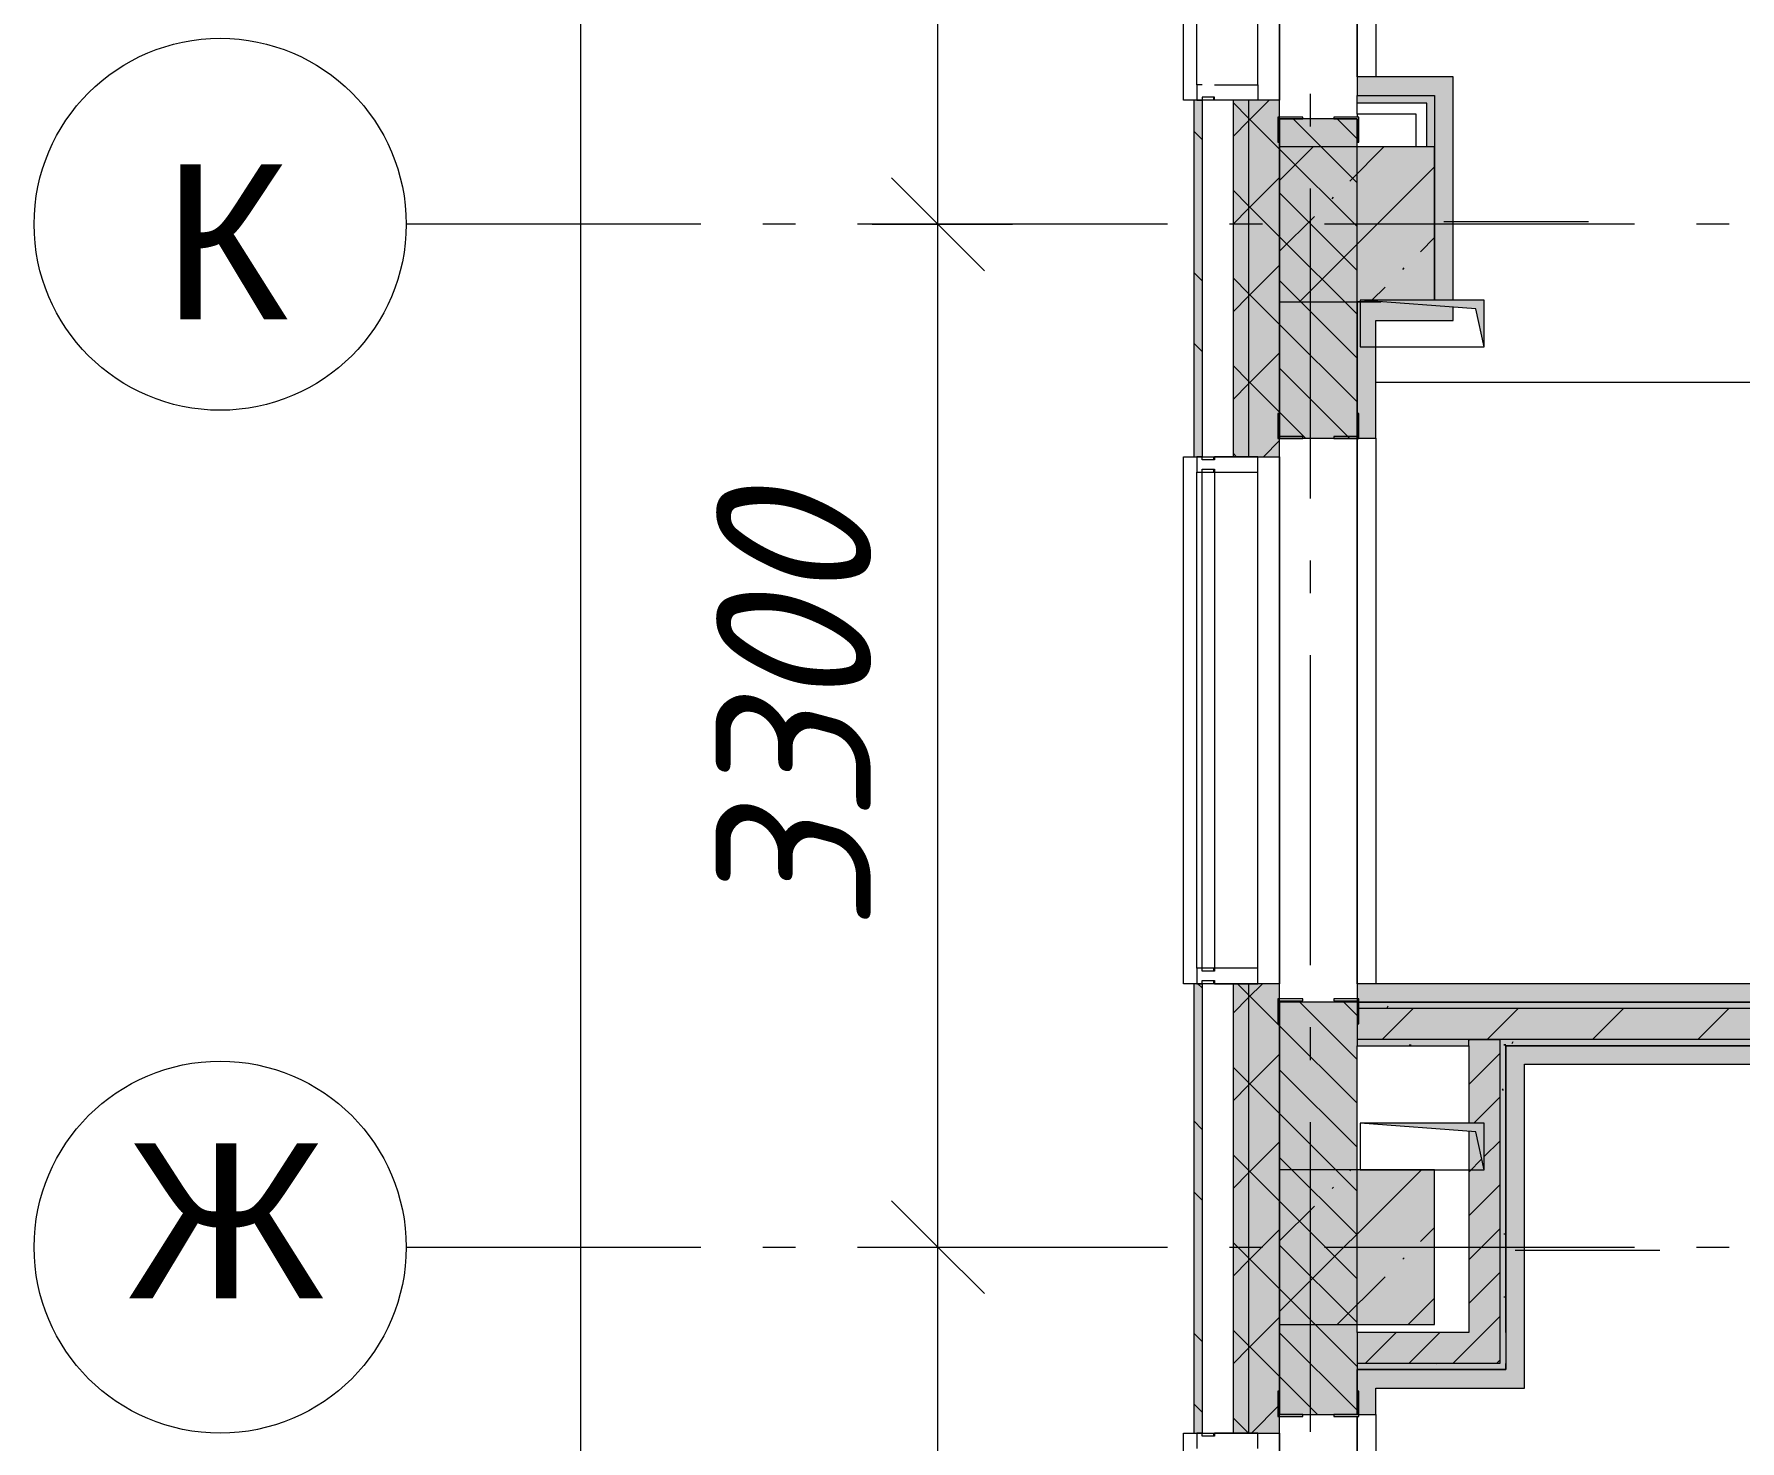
# Model space of a CAD drawing. Header units: millimetres. Extents: x -537608 to 253996, y -217170 to 186033.
# Drawn here: x -372379 to -366877, y -40826 to -36287 of the extents above; entities that cross this region are included whole.
import ezdxf

# ---------------------------------------------------------------- set-up
doc = ezdxf.new("R2010")
doc.units = ezdxf.units.MM
doc.layers.add('PDF _Геометрия', color=7, linetype='Continuous')
doc.layers.add('PDF _Текст', color=7, linetype='Continuous')
doc.layers.add('PDF _Сплошная заливка', color=7, linetype='Continuous', true_color=0xffffff)
doc.styles.add('PDF ArialMT', font='arial.ttf')
doc.styles.add('PDF ISOCPEUR Italic', font='isocpeui.ttf')

msp = doc.modelspace()

# ---------------------------------------------------------------- hatches: boundary and pattern name
at = {"layer": 'PDF _Сплошная заливка', "transparency": 33554559}
h = msp.add_hatch(color=256, dxfattribs=at)
h.paths.add_polyline_path([(-368638.3734, -56550.6701), (-368611.3754, -56550.6701), (-368611.3754, -47300.6435), (-368638.3734, -47300.6435), (-368638.3734, -56450.6697)], flags=0)
h.paths.add_polyline_path([(-368611.3754, -45600.6428), (-368611.3754, -42500.6661), (-368638.3734, -42500.6661), (-368638.3734, -45600.6428)], flags=0)
h.paths.add_polyline_path([(-368638.3734, -40800.6653), (-368611.3754, -40800.6653), (-368611.3754, -39350.6655), (-368638.3734, -39350.6655), (-368638.3734, -39616.9451)], flags=0)
h.paths.add_polyline_path([(-368638.3734, -37650.6648), (-368611.3754, -37650.6648), (-368611.3754, -36500.6663), (-368638.3734, -36500.6663), (-368638.3734, -36769.0084)], flags=0)
h.paths.add_polyline_path([(-368638.3734, -34800.6655), (-368611.3754, -34800.6655), (-368611.3754, -33500.6643), (-368638.3734, -33500.6643), (-368638.3734, -33921.0738)], flags=0)
h.paths.add_polyline_path([(-368638.3734, -31800.6634), (-368611.3754, -31800.6634), (-368611.3754, -30500.6644), (-368638.3734, -30500.6644), (-368638.3734, -31073.1392)], flags=0)
h.paths.add_polyline_path([(-368611.3754, -28800.6635), (-368611.3754, -27500.6645), (-368638.3734, -27500.6645), (-368638.3734, -28800.6635)], flags=0)
h.paths.add_polyline_path([(-368638.3734, -25800.6636), (-368611.3754, -25800.6636), (-368611.3754, -24500.6624), (-368638.3734, -24500.6624), (-368638.3734, -25377.2701)], flags=0)
h.paths.add_polyline_path([(-368638.3734, -22800.6616), (-368611.3754, -22800.6616), (-368611.3754, -21500.663), (-368638.3734, -21500.663), (-368638.3734, -22529.3344)], flags=0)
h.paths.add_polyline_path([(-368611.3754, -19800.6617), (-368611.3754, -18640.6622), (-368638.3734, -18640.6622), (-368638.3734, -19800.6617)], flags=0)
h.paths.add_polyline_path([(-368611.3754, -16800.6604), (-368611.3754, -15400.66), (-368638.3734, -15400.66), (-368638.3734, -16800.6604)], flags=0)
h.paths.add_polyline_path([(-368638.3734, -13700.6603), (-368611.3754, -13700.6603), (-368611.3754, -12500.6598), (-368638.3734, -12500.6598), (-368638.3734, -12561.5611)], flags=0)
h.paths.add_polyline_path([(-368638.3734, -10800.6587), (-368611.3754, -10800.6587), (-368611.3754, -9500.6585), (-368638.3734, -9500.6585), (-368638.3734, -9713.6267)], flags=0)
h.paths.add_polyline_path([(-368638.3734, -7800.6572), (-368611.3754, -7800.6572), (-368611.3754, -6373.658), (-368638.3734, -6373.658), (-368638.3734, -6865.691)], flags=0)
h = msp.add_hatch(color=256, dxfattribs=at)
h.paths.add_polyline_path([(-368511.375, -56400.6696), (-368461.3748, -56400.6696), (-368461.3748, -47300.6435), (-368511.375, -47300.6435), (-368511.375, -56300.6691)], flags=0)
h.paths.add_polyline_path([(-368461.3748, -45600.6428), (-368461.3748, -42500.6661), (-368511.375, -42500.6661), (-368511.375, -45600.6428)], flags=0)
h.paths.add_polyline_path([(-368461.3748, -40800.6653), (-368461.3748, -39350.6655), (-368511.375, -39350.6655), (-368511.375, -40800.6653)], flags=0)
h.paths.add_polyline_path([(-368461.3748, -37650.6648), (-368461.3748, -36500.6663), (-368511.375, -36500.6663), (-368511.375, -37650.6648)], flags=0)
h.paths.add_polyline_path([(-368461.3748, -34800.6655), (-368461.3748, -33500.6643), (-368511.375, -33500.6643), (-368511.375, -34800.6655)], flags=0)
h.paths.add_polyline_path([(-368461.3748, -31800.6634), (-368461.3748, -30500.6644), (-368511.375, -30500.6644), (-368511.375, -31800.6634)], flags=0)
h.paths.add_polyline_path([(-368461.3748, -28800.6635), (-368461.3748, -27500.6645), (-368511.375, -27500.6645), (-368511.375, -28800.6635)], flags=0)
h.paths.add_polyline_path([(-368461.3748, -25800.6636), (-368461.3748, -24500.6624), (-368511.375, -24500.6624), (-368511.375, -25800.6636)], flags=0)
h.paths.add_polyline_path([(-368511.375, -22800.6616), (-368461.3748, -22800.6616), (-368461.3748, -21500.663), (-368511.375, -21500.663), (-368511.375, -22529.3344)], flags=0)
h.paths.add_polyline_path([(-368511.375, -19800.6617), (-368461.3748, -19800.6617), (-368461.3748, -18640.6622), (-368511.375, -18640.6622), (-368511.375, -19681.3998)], flags=0)
h.paths.add_polyline_path([(-368511.375, -16800.6604), (-368461.3748, -16800.6604), (-368461.3748, -15400.66), (-368511.375, -15400.66), (-368511.375, -15409.4968)], flags=0)
h.paths.add_polyline_path([(-368511.375, -13700.6603), (-368461.3748, -13700.6603), (-368461.3748, -12500.6598), (-368511.375, -12500.6598), (-368511.375, -12561.5611)], flags=0)
h.paths.add_polyline_path([(-368511.375, -10800.6587), (-368461.3748, -10800.6587), (-368461.3748, -9500.6585), (-368511.375, -9500.6585), (-368511.375, -9713.6267)], flags=0)
h.paths.add_polyline_path([(-368511.375, -7800.6572), (-368461.3748, -7800.6572), (-368461.3748, -6500.6571), (-368511.375, -6500.6571), (-368511.375, -6865.691)], flags=0)
h = msp.add_hatch(color=256, dxfattribs=at)
h.paths.add_polyline_path([(-368361.3744, -56300.6691), (-368361.3744, -47300.6435), (-368461.3748, -47300.6435), (-368461.3748, -56300.6691)], flags=0)
h.paths.add_polyline_path([(-368361.3744, -45600.6428), (-368361.3744, -42500.6661), (-368461.3748, -42500.6661), (-368461.3748, -45600.6428)], flags=0)
h.paths.add_polyline_path([(-368361.3744, -40800.6653), (-368361.3744, -39350.6655), (-368461.3748, -39350.6655), (-368461.3748, -40800.6653)], flags=0)
h.paths.add_polyline_path([(-368361.3744, -37650.6648), (-368361.3744, -36500.6663), (-368461.3748, -36500.6663), (-368461.3748, -37650.6648)], flags=0)
h.paths.add_polyline_path([(-368361.3744, -34800.6655), (-368361.3744, -33500.6643), (-368461.3748, -33500.6643), (-368461.3748, -34800.6655)], flags=0)
h.paths.add_polyline_path([(-368361.3744, -31800.6634), (-368361.3744, -30500.6644), (-368461.3748, -30500.6644), (-368461.3748, -31800.6634)], flags=0)
h.paths.add_polyline_path([(-368361.3744, -28800.6635), (-368361.3744, -27500.6645), (-368461.3748, -27500.6645), (-368461.3748, -28800.6635)], flags=0)
h.paths.add_polyline_path([(-368361.3744, -25800.6636), (-368361.3744, -24500.6624), (-368461.3748, -24500.6624), (-368461.3748, -25800.6636)], flags=0)
h.paths.add_polyline_path([(-368461.3748, -22800.6616), (-368361.3744, -22800.6616), (-368361.3744, -21500.663), (-368461.3748, -21500.663), (-368461.3748, -22529.3344)], flags=0)
h.paths.add_polyline_path([(-368461.3748, -19800.6617), (-368361.3744, -19800.6617), (-368361.3744, -18640.6622), (-368461.3748, -18640.6622), (-368461.3748, -19681.3998)], flags=0)
h.paths.add_polyline_path([(-368361.3744, -16800.6604), (-368361.3744, -15400.66), (-368461.3748, -15400.66), (-368461.3748, -16800.6604)], flags=0)
h.paths.add_polyline_path([(-368461.3748, -13700.6603), (-368361.3744, -13700.6603), (-368361.3744, -12500.6598), (-368461.3748, -12500.6598), (-368461.3748, -12561.5611)], flags=0)
h.paths.add_polyline_path([(-368361.3744, -10800.6587), (-368361.3744, -9500.6585), (-368461.3748, -9500.6585), (-368461.3748, -10800.6587)], flags=0)
h.paths.add_polyline_path([(-368461.3748, -7800.6572), (-368361.3744, -7800.6572), (-368361.3744, -6550.6573), (-368461.3748, -6550.6573), (-368461.3748, -6865.691)], flags=0)
h = msp.add_hatch(color=256, dxfattribs=at)
h.paths.add_polyline_path([(-368361.3744, -48560.6688), (-368111.3732, -48560.6688), (-368111.3732, -48550.6683), (-368361.3744, -48550.6683)], flags=0)
h.paths.add_polyline_path([(-368361.3744, -48050.6683), (-368111.3732, -48050.6683), (-368111.3732, -47360.6679), (-368361.3744, -47360.6679)], flags=0)
h.paths.add_polyline_path([(-368361.3744, -45540.6679), (-368111.3732, -45540.6679), (-368111.3732, -44200.6669), (-368361.3744, -44200.6669), (-368361.3744, -45312.8143)], flags=0)
h.paths.add_polyline_path([(-368111.3732, -44165.6663), (-368111.3732, -42560.6668), (-368361.3744, -42560.6668), (-368361.3744, -44165.6663), (-368347.0787, -44165.6663)], flags=0)
h.paths.add_polyline_path([(-368361.3744, -40740.6668), (-368111.3732, -40740.6668), (-368111.3732, -39410.6663), (-368361.3744, -39410.6663), (-368361.3744, -39616.9451)], flags=0)
h.paths.add_polyline_path([(-368361.3744, -37590.6662), (-368111.3732, -37590.6662), (-368111.3732, -36560.6648), (-368361.3744, -36560.6648), (-368361.3744, -36769.0084)], flags=0)
h.paths.add_polyline_path([(-368361.3744, -34740.6648), (-368111.3732, -34740.6648), (-368111.3732, -33560.6649), (-368361.3744, -33560.6649), (-368361.3744, -33921.0738)], flags=0)
h.paths.add_polyline_path([(-368111.3732, -31740.6649), (-368111.3732, -30560.665), (-368361.3744, -30560.665), (-368361.3744, -31740.6649), (-368347.0787, -31740.6649)], flags=0)
h.paths.add_polyline_path([(-368111.3732, -28740.665), (-368111.3732, -27560.663), (-368361.3744, -27560.663), (-368361.3744, -28740.665), (-368347.0787, -28740.665)], flags=0)
h.paths.add_polyline_path([(-368111.3732, -25740.6629), (-368111.3732, -24560.6631), (-368361.3744, -24560.6631), (-368361.3744, -25740.6629), (-368347.0787, -25740.6629)], flags=0)
h.paths.add_polyline_path([(-368111.3732, -22740.662), (-368111.3732, -22150.6621), (-368361.3744, -22150.6621), (-368361.3744, -22740.662), (-368347.0787, -22740.662)], flags=0)
h.paths.add_polyline_path([(-368361.3744, -21650.6621), (-368111.3732, -21650.6621), (-368111.3732, -21560.6616), (-368361.3744, -21560.6616)], flags=0)
h.paths.add_polyline_path([(-368361.3744, -19740.6621), (-368111.3732, -19740.6621), (-368111.3732, -19150.661), (-368361.3744, -19150.661), (-368361.3744, -19681.3998)], flags=0)
h.paths.add_polyline_path([(-368111.3732, -18650.6605), (-368111.3732, -18560.6611), (-368361.3744, -18560.6611), (-368361.3744, -18650.6605), (-368323.2412, -18650.6605)], flags=0)
h.paths.add_polyline_path([(-368111.3732, -16740.6608), (-368111.3732, -16151.0078), (-368361.3744, -16151.0078), (-368361.3744, -16740.6608), (-368347.0787, -16740.6608)], flags=0)
h.paths.add_polyline_path([(-368111.3732, -15651.0081), (-368111.3732, -15520.6607), (-368361.3744, -15520.6607), (-368361.3744, -15651.0081), (-368314.1729, -15651.0081)], flags=0)
h.paths.add_polyline_path([(-368347.0787, -15485.6612), (-368111.3732, -15485.6612), (-368111.3732, -15460.6611), (-368361.3744, -15460.6611), (-368361.3744, -15485.6612)], flags=0)
h.paths.add_polyline_path([(-368347.0787, -13640.6599), (-368111.3732, -13640.6599), (-368111.3732, -12560.6594), (-368361.3744, -12561.5611), (-368361.3744, -13640.6599)], flags=0)
h.paths.add_polyline_path([(-368347.0787, -10740.6591), (-368111.3732, -10740.6591), (-368111.3732, -10035.6594), (-368361.3744, -10035.6594), (-368361.3744, -10740.6591)], flags=0)
h.paths.add_polyline_path([(-368361.3744, -10000.6582), (-368111.3732, -10000.6582), (-368111.3732, -9560.659), (-368361.3744, -9560.659), (-368361.3744, -9713.6267)], flags=0)
h.paths.add_polyline_path([(-368111.3732, -7740.6576), (-368111.3732, -7150.6582), (-368361.3744, -7150.6582), (-368361.3744, -7740.6576), (-368347.0787, -7740.6576)], flags=0)
at = {"layer": 'PDF _Сплошная заливка', "true_color": 0xff7d7d, "transparency": 33554559}
msp.add_hatch(color=11, dxfattribs=at).paths.add_polyline_path([(-367861.3722, -37145.6656), (-367801.3736, -37145.6656), (-367801.3736, -36425.0136), (-367861.3722, -36425.0136), (-367861.3722, -36769.0084)])
at = {"layer": 'PDF _Сплошная заливка', "true_color": 0x77b143, "transparency": 33554559}
msp.add_hatch(color=75, dxfattribs=at).paths.add_polyline_path([(-367886.3723, -36510.0144), (-367886.3723, -36485.0143), (-368111.3732, -36485.0143), (-368111.3732, -36510.0144), (-367921.3707, -36510.0144)])
at = {"layer": 'PDF _Сплошная заливка', "transparency": 33554559}
for points in [[(-368347.0787, -37150.6648), (-368033.643, -37150.6648), (-368101.375, -37145.6656), (-367861.3722, -37145.6656), (-367861.3722, -36650.6648), (-368361.3744, -36650.6648), (-368361.3744, -37150.6648)], [(-367651.373, -40475.6661), (-367651.373, -39530.6655), (-367751.3734, -39530.6655), (-367751.3734, -39800.6653), (-367701.3732, -39800.6653), (-367701.3732, -39950.666), (-367728.8707, -39828.1672), (-367751.3734, -39828.1672), (-367751.3734, -40475.6661)], [(-367651.373, -40575.6665), (-367631.3763, -40575.6665), (-367631.3763, -39550.6664), (-367651.373, -39550.6664), (-367651.373, -40475.6661)], [(-368347.0787, -40450.666), (-367861.3722, -40450.666), (-367861.3722, -39950.666), (-368361.3744, -39950.666), (-368361.3744, -40450.666)]]:
    msp.add_hatch(color=256, dxfattribs=at).paths.add_polyline_path(points)
at = {"layer": 'PDF _Сплошная заливка', "true_color": 0xff7d7d, "transparency": 33554559}
h = msp.add_hatch(color=11, dxfattribs=at)
h.paths.add_polyline_path([(-362454.8558, -39410.6663), (-362454.8558, -39350.6655), (-368111.3732, -39350.6655), (-368111.3732, -39410.6663), (-363319.2067, -39410.6663)], flags=0)
h.paths.add_polyline_path([(-361191.373, -39410.6663), (-361191.373, -39350.6655), (-361254.8593, -39350.6655), (-361254.8593, -39410.6663), (-361224.2615, -39410.6663)], flags=0)
at = {"layer": 'PDF _Сплошная заливка', "transparency": 33554559}
h = msp.add_hatch(color=256, dxfattribs=at)
h.paths.add_polyline_path([(-360805.2708, -39430.6651), (-360691.3709, -39430.6651), (-360691.3709, -39410.6663), (-361011.3687, -39410.6663), (-361011.3687, -39430.6651), (-360811.3679, -39430.6651)], flags=0)
h.paths.add_polyline_path([(-362454.8558, -39430.6651), (-362454.8558, -39410.6663), (-368111.3732, -39410.6663), (-368111.3732, -39430.6651), (-363319.2067, -39430.6651)], flags=0)
h.paths.add_polyline_path([(-361254.8593, -39430.6651), (-361111.3692, -39430.6651), (-361111.3692, -39410.6663), (-361254.8593, -39410.6663)], flags=0)
h = msp.add_hatch(color=256, dxfattribs=at)
h.paths.add_polyline_path([(-361224.2615, -39530.6655), (-360791.3712, -39530.6655), (-360791.3712, -39430.6651), (-361254.8593, -39430.6651), (-361254.8593, -39530.6655)], flags=0)
h.paths.add_polyline_path([(-362454.8558, -39530.6655), (-362454.8558, -39430.6651), (-368111.3732, -39430.6651), (-368111.3732, -39530.6655), (-363319.2067, -39530.6655)], flags=0)
h = msp.add_hatch(color=256, dxfattribs=at)
h.paths.add_polyline_path([(-361224.2615, -39550.6664), (-360811.3679, -39550.6664), (-360811.3679, -39530.6655), (-361254.8593, -39530.6655), (-361254.8593, -39550.6664)], flags=0)
h.paths.add_polyline_path([(-362454.8558, -39550.6664), (-362454.8558, -39530.6655), (-367651.373, -39530.6655), (-367651.373, -39550.6664), (-363319.2067, -39550.6664)], flags=0)
h.paths.add_polyline_path([(-367751.3734, -39550.6664), (-367751.3734, -39530.6655), (-368111.3732, -39530.6655), (-368111.3732, -39550.6664), (-367928.0879, -39550.6664)], flags=0)
at = {"layer": 'PDF _Сплошная заливка', "true_color": 0xff7d7d, "transparency": 33554559}
h = msp.add_hatch(color=11, dxfattribs=at)
h.paths.add_polyline_path([(-360871.375, -39610.6671), (-360811.3679, -39610.6671), (-360811.3679, -39550.6664), (-361254.8593, -39550.6664), (-361254.8593, -39610.6671), (-360931.3736, -39610.6671)], flags=0)
h.paths.add_polyline_path([(-363319.2067, -39610.6671), (-362454.8558, -39610.6671), (-362454.8558, -39550.6664), (-367631.3763, -39550.6664), (-367631.3763, -39610.6671), (-366671.1156, -39610.6671)], flags=0)

# ---------------------------------------------------------------- linework, layer by layer
at = {"layer": 'PDF _Геометрия', "lineweight": 9}
for p, q in [((-370615.5866, -56440.6714), (-370615.5866, 31439.3502)), ((-369463.377, -36900.6659), (-369463.377, -30900.6639)), ((-368111.3732, -34746.6651), (-368111.3732, -36425.0136)), ((-368111.3732, -36425.0136), (-368111.3732, -34746.6651)), ((-368051.3748, -34740.6648), (-368051.3748, -36425.0136)), ((-368361.3744, -34800.6655), (-368361.3744, -36500.6663)), ((-368361.3744, -36500.6663), (-368361.3744, -34800.6655)), ((-368628.3752, -36450.6661), (-368628.3752, -35675.6649)), ((-368431.3712, -36450.6661), (-368431.3712, -35675.6649)), ((-368611.3754, -36450.6661), (-368628.3752, -36450.6661)), ((-368628.3752, -36450.6661), (-368628.3752, -36500.6663)), ((-368571.3735, -36450.6661), (-368431.3712, -36450.6661)), ((-368431.3712, -36450.6661), (-368431.3712, -36500.6663)), ((-367861.3722, -36425.0136), (-368111.3732, -36425.0136)), ((-368111.3732, -36425.0136), (-368111.3732, -36485.0143)), ((-367801.3736, -36425.0136), (-367861.3722, -36425.0136)), ((-367801.3736, -37145.6656), (-367801.3736, -36425.0136)), ((-368611.3754, -36500.6663), (-368638.3734, -36500.6663)), ((-368638.3734, -36500.6663), (-368638.3734, -37650.6648)), ((-368628.3752, -36500.6663), (-368611.3754, -36500.6663)), ((-368571.3735, -36490.6658), (-368611.3754, -36490.6658)), ((-368611.3754, -36490.6658), (-368611.3754, -36500.6663)), ((-368511.375, -36500.6663), (-368611.3754, -36500.6663)), ((-368611.3754, -36500.6663), (-368611.3754, -37650.6648)), ((-368571.3735, -36500.6663), (-368571.3735, -36490.6658)), ((-368431.3712, -36500.6663), (-368571.3735, -36500.6663)), ((-368461.3748, -36500.6663), (-368511.375, -36500.6663)), ((-368511.375, -36500.6663), (-368511.375, -37650.6648)), ((-368461.3748, -36558.2019), (-368511.375, -36508.2017)), ((-368461.3748, -36567.0311), (-368395.0035, -36500.6663)), ((-368361.3744, -36500.6663), (-368461.3748, -36500.6663)), ((-368461.3748, -36500.6663), (-368461.3748, -37650.6648)), ((-368361.3744, -37650.6648), (-368361.3744, -36500.6663)), ((-368111.3732, -36510.0144), (-368111.3732, -36485.0143)), ((-368111.3732, -36485.0143), (-367921.3707, -36485.0143)), ((-368111.3732, -36485.0143), (-367861.3722, -36485.0143)), ((-368111.3732, -36545.015), (-368111.3732, -36510.0144)), ((-367921.3707, -36510.0144), (-368111.3732, -36510.0144)), ((-367921.3707, -36485.0143), (-367886.3723, -36485.0143)), ((-367886.3723, -36510.0144), (-367921.3707, -36510.0144)), ((-367886.3723, -36485.0143), (-367861.3722, -36485.0143)), ((-367886.3723, -36650.6648), (-367886.3723, -36510.0144)), ((-367861.3722, -36485.0143), (-367861.3722, -36650.6648)), ((-367861.3722, -36485.0143), (-367861.3722, -37145.6656)), ((-368511.375, -36617.0314), (-368461.3748, -36567.0311)), ((-368361.3744, -36658.2001), (-368461.3748, -36558.2019)), ((-368111.3732, -36560.6648), (-368361.3744, -36560.6648)), ((-368361.3744, -36560.6648), (-368361.3744, -37590.6662)), ((-368111.3732, -36766.7801), (-368317.4885, -36560.6648)), ((-368111.3732, -36625.359), (-368176.0653, -36560.6648)), ((-367921.3707, -36545.015), (-368111.3732, -36545.015)), ((-368111.3732, -36545.015), (-368111.3732, -36554.6646)), ((-368111.3732, -37150.6648), (-368111.3732, -36560.6648)), ((-367921.3707, -36650.6648), (-367921.3707, -36545.015)), ((-368361.3744, -36759.0381), (-368253.0032, -36650.6648)), ((-367861.3722, -36650.6648), (-368361.3744, -36650.6648)), ((-368361.3744, -36650.6648), (-368361.3744, -37150.6648)), ((-368111.3732, -36908.2012), (-368361.3744, -36658.2001)), ((-368135.3313, -36761.0984), (-368024.902, -36650.6648)), ((-367886.3723, -36650.6648), (-367921.3707, -36650.6648)), ((-367861.3722, -36650.6648), (-367886.3723, -36650.6648)), ((-367861.3722, -37145.6656), (-367861.3722, -36650.6648)), ((-368461.3748, -36849.8755), (-368361.3744, -36749.8751)), ((-368296.8029, -37150.6648), (-367861.3722, -36715.2362)), ((-368461.3748, -36841.0441), (-368511.375, -36791.0439)), ((-368111.3732, -37049.6223), (-368361.3744, -36799.6212)), ((-368511.375, -36899.8758), (-368461.3748, -36849.8755)), ((-368361.3744, -36941.0445), (-368461.3748, -36841.0441)), ((-368192.3588, -36818.1216), (-368187.6137, -36813.3808)), ((-369675.5119, -36900.6659), (-369463.377, -36900.6659)), ((-369463.377, -40200.6671), (-369463.377, -36900.6659)), ((-369463.377, -36900.6659), (-369223.3829, -36900.6659)), ((-368361.3744, -36987.1372), (-368249.3862, -36875.1469)), ((-367831.3772, -36891.3457), (-367365.2195, -36891.3457)), ((-368111.3732, -37191.0434), (-368361.3744, -36941.0445)), ((-367907.2388, -36989.1953), (-367861.3722, -36943.3352)), ((-368461.3748, -37123.8864), (-368511.375, -37073.8861)), ((-368461.3748, -37132.7178), (-368361.3744, -37032.7173)), ((-368111.3732, -37332.4645), (-368361.3744, -37082.4656)), ((-367964.2576, -37046.2206), (-367959.5211, -37041.4799)), ((-368511.375, -37182.718), (-368461.3748, -37132.7178)), ((-368361.3744, -37223.8868), (-368461.3748, -37123.8864)), ((-368063.7068, -37145.6656), (-368021.285, -37103.246)), ((-368361.3744, -37150.6648), (-368033.643, -37150.6648)), ((-368111.3732, -37590.6662), (-368111.3732, -37150.6648)), ((-368051.3748, -37150.6648), (-368111.3732, -37150.6648)), ((-368111.3732, -37150.6648), (-368111.3732, -37590.6662)), ((-368033.643, -37150.6648), (-368051.3748, -37150.6648)), ((-367801.3736, -37210.6655), (-367801.3736, -37167.8131)), ((-368111.3732, -37473.8857), (-368361.3744, -37223.8868)), ((-368051.3748, -37590.6662), (-368051.3748, -37210.6655)), ((-368051.3748, -37210.6655), (-367801.3736, -37210.6655)), ((-368461.3748, -37406.7286), (-368511.375, -37356.7284)), ((-368461.3748, -37415.56), (-368361.3744, -37315.5595)), ((-368361.3744, -37506.729), (-368461.3748, -37406.7286)), ((-368136.0117, -37590.6662), (-368361.3744, -37365.3079)), ((-368511.375, -37465.5602), (-368461.3748, -37415.56)), ((-368277.4349, -37590.6662), (-368361.3744, -37506.729)), ((-368413.6394, -37650.6648), (-368361.3744, -37598.4039)), ((-368361.3744, -37590.6662), (-368111.3732, -37590.6662)), ((-368111.3732, -37590.6662), (-368051.3748, -37590.6662)), ((-368111.3732, -37591.6652), (-368111.3732, -39350.6655)), ((-368111.3732, -39350.6655), (-368111.3732, -37591.6652)), ((-368051.3748, -37590.6662), (-368051.3748, -39350.6655)), ((-368638.3734, -37650.6648), (-368611.3754, -37650.6648)), ((-368611.3754, -37650.6648), (-368628.3752, -37650.6648)), ((-368628.3752, -37650.6648), (-368628.3752, -37700.665)), ((-368611.3754, -37650.6648), (-368511.375, -37650.6648)), ((-368611.3754, -37660.6652), (-368611.3754, -37650.6648)), ((-368571.3735, -37660.6652), (-368611.3754, -37660.6652)), ((-368431.3712, -37650.6648), (-368571.3735, -37650.6648)), ((-368571.3735, -37650.6648), (-368571.3735, -37660.6652)), ((-368500.283, -37650.6648), (-368511.375, -37639.5727)), ((-368511.375, -37650.6648), (-368461.3748, -37650.6648)), ((-368461.3748, -37650.6648), (-368361.3744, -37650.6648)), ((-368431.3712, -37700.665), (-368431.3712, -37650.6648)), ((-368361.3744, -37650.6648), (-368361.3744, -39350.6655)), ((-368361.3744, -39350.6655), (-368361.3744, -37650.6648)), ((-368628.3752, -37700.665), (-368611.3754, -37700.665)), ((-368628.3752, -39300.6653), (-368628.3752, -37700.665)), ((-368611.3754, -37690.6667), (-368571.3735, -37690.6667)), ((-368611.3754, -37700.665), (-368611.3754, -37690.6667)), ((-368611.3754, -37700.665), (-368571.3735, -37700.665)), ((-368611.3754, -39300.6653), (-368611.3754, -37700.665)), ((-368571.3735, -37690.6667), (-368571.3735, -37700.665)), ((-368571.3735, -37700.665), (-368431.3712, -37700.665)), ((-368571.3735, -37700.665), (-368571.3735, -39300.6653)), ((-368431.3712, -39300.6653), (-368431.3712, -37700.665)), ((-368611.3754, -39300.6653), (-368628.3752, -39300.6653)), ((-368628.3752, -39300.6653), (-368628.3752, -39350.6655)), ((-368611.3754, -39310.6658), (-368611.3754, -39300.6653)), ((-368571.3735, -39300.6653), (-368611.3754, -39300.6653)), ((-368571.3735, -39310.6658), (-368611.3754, -39310.6658)), ((-368431.3712, -39300.6653), (-368571.3735, -39300.6653)), ((-368571.3735, -39300.6653), (-368571.3735, -39310.6658)), ((-368431.3712, -39350.6655), (-368431.3712, -39300.6653)), ((-368611.3754, -39350.6655), (-368638.3734, -39350.6655)), ((-368638.3734, -39350.6655), (-368638.3734, -40800.6653)), ((-368628.3752, -39350.6655), (-368611.3754, -39350.6655)), ((-368611.3754, -39350.6655), (-368611.3754, -39340.6651)), ((-368611.3754, -39340.6651), (-368571.3735, -39340.6651)), ((-368511.375, -39350.6655), (-368611.3754, -39350.6655)), ((-368611.3754, -39350.6655), (-368611.3754, -40800.6653)), ((-368571.3735, -39340.6651), (-368571.3735, -39350.6655)), ((-368571.3735, -39350.6655), (-368431.3712, -39350.6655)), ((-368461.3748, -39350.6655), (-368511.375, -39350.6655)), ((-368511.375, -39350.6655), (-368511.375, -40800.6653)), ((-368461.3748, -39386.6285), (-368497.3377, -39350.6655)), ((-368461.3748, -39395.4599), (-368416.5761, -39350.6655)), ((-368361.3744, -39350.6655), (-368461.3748, -39350.6655)), ((-368461.3748, -39350.6655), (-368461.3748, -40800.6653)), ((-368361.3744, -39486.629), (-368461.3748, -39386.6285)), ((-368361.3744, -40800.6653), (-368361.3744, -39350.6655)), ((-362454.8558, -39350.6655), (-368111.3732, -39350.6655)), ((-368111.3732, -39350.6655), (-368111.3732, -39410.6663)), ((-368511.375, -39445.4601), (-368461.3748, -39395.4599)), ((-368111.3732, -39410.6663), (-368361.3744, -39410.6663)), ((-368361.3744, -39410.6663), (-368361.3744, -40740.6668)), ((-368111.3732, -39595.2067), (-368295.9159, -39410.6663)), ((-368111.3732, -39453.7856), (-368154.4927, -39410.6663)), ((-362454.8558, -39410.6663), (-368111.3732, -39410.6663)), ((-368111.3732, -39410.6663), (-368111.3732, -39430.6651)), ((-368111.3732, -39410.6663), (-362454.8558, -39410.6663)), ((-362454.8558, -39430.6651), (-368111.3732, -39430.6651)), ((-368111.3732, -39430.6651), (-368111.3732, -39530.6655)), ((-368030.8958, -39530.6655), (-367930.8954, -39430.6651)), ((-367691.4869, -39530.6655), (-367591.4865, -39430.6651)), ((-367352.0693, -39530.6655), (-367252.0689, -39430.6651)), ((-367012.6603, -39530.6655), (-366912.6599, -39430.6651)), ((-368111.3732, -39736.6278), (-368361.3744, -39486.629)), ((-367751.3734, -39530.6655), (-368111.3732, -39530.6655)), ((-368111.3732, -39530.6655), (-368111.3732, -39550.6664)), ((-368111.3732, -40475.6661), (-368111.3732, -39550.6664)), ((-368111.3732, -39550.6664), (-367751.3734, -39550.6664)), ((-367751.3734, -39533.9875), (-367748.0493, -39530.6655)), ((-367651.373, -39530.6655), (-367751.3734, -39530.6655)), ((-367751.3734, -39550.6664), (-367751.3734, -39530.6655)), ((-367751.3734, -39530.6655), (-367651.373, -39530.6655)), ((-367751.3734, -39550.6664), (-367751.3734, -39800.6653)), ((-362454.8558, -39530.6655), (-367651.373, -39530.6655)), ((-367651.373, -39530.6655), (-367651.373, -39550.6664)), ((-367651.373, -39550.6664), (-367651.373, -40475.6661)), ((-367631.3763, -39610.6671), (-367631.3763, -39550.6664)), ((-367631.3763, -39550.6664), (-362454.8558, -39550.6664)), ((-362454.8558, -39550.6664), (-367631.3763, -39550.6664)), ((-367631.3763, -39550.6664), (-367631.3763, -39610.6671)), ((-368461.3748, -39678.3021), (-368361.3744, -39578.3017)), ((-367751.3734, -39675.4086), (-367651.373, -39575.4103)), ((-367631.3763, -40475.6661), (-367631.3763, -39610.6671)), ((-367631.3763, -39610.6671), (-367631.3763, -40475.6661)), ((-367571.3693, -40595.6653), (-367571.3693, -39610.6671)), ((-367571.3693, -39610.6671), (-362454.8558, -39610.6671)), ((-368461.3748, -39669.4707), (-368511.375, -39619.4705)), ((-368111.3732, -39878.0511), (-368361.3744, -39628.0501)), ((-368511.375, -39728.3024), (-368461.3748, -39678.3021)), ((-368361.3744, -39769.4712), (-368461.3748, -39669.4707)), ((-367735.2091, -39800.6653), (-367651.373, -39716.8314)), ((-368111.3732, -40019.4722), (-368361.3744, -39769.4712)), ((-367751.3734, -39826.5051), (-367751.3734, -40475.6661)), ((-368461.3748, -39961.1444), (-368361.3744, -39861.1461)), ((-367701.3732, -39908.2527), (-367651.373, -39858.2525)), ((-368461.3748, -39952.3151), (-368511.375, -39902.3149)), ((-368111.3732, -40160.8934), (-368361.3744, -39910.8923)), ((-367751.3734, -39958.253), (-367709.1497, -39916.0271)), ((-368511.375, -40011.1446), (-368461.3748, -39961.1444)), ((-368361.3744, -40052.3134), (-368461.3748, -39952.3151)), ((-368361.3744, -39952.4185), (-368359.6175, -39950.666)), ((-368361.3744, -40408.6166), (-367903.4237, -39950.666)), ((-367861.3722, -39950.666), (-368361.3744, -39950.666)), ((-368361.3744, -39950.666), (-368361.3744, -40450.666)), ((-368135.3313, -39954.4767), (-368131.5249, -39950.666)), ((-367861.3722, -40450.666), (-367861.3722, -39950.666)), ((-368111.3732, -40302.3145), (-368361.3744, -40052.3134)), ((-368192.3588, -40011.502), (-368187.6137, -40006.7612)), ((-367751.3734, -40099.6741), (-367651.373, -39999.6737)), ((-368361.3744, -40180.5176), (-368249.3862, -40068.5273)), ((-368461.3748, -40243.9888), (-368361.3744, -40143.9884)), ((-367907.2388, -40182.5758), (-367861.3722, -40136.7135)), ((-367751.3734, -40241.0952), (-367651.373, -40141.0948)), ((-369675.5119, -40200.6671), (-369463.377, -40200.6671)), ((-369463.377, -44750.6671), (-369463.377, -40200.6671)), ((-369463.377, -40200.6671), (-369223.3829, -40200.6671)), ((-368461.3748, -40235.1573), (-368511.375, -40185.1571)), ((-368111.3732, -40443.7356), (-368361.3744, -40193.7367)), ((-367601.3728, -40210.6654), (-367135.2238, -40210.6654)), ((-368511.375, -40293.989), (-368461.3748, -40243.9888)), ((-368361.3744, -40335.1578), (-368461.3748, -40235.1573)), ((-367964.2576, -40239.6011), (-367959.5211, -40234.8603)), ((-368175.3247, -40450.666), (-368021.285, -40296.6264)), ((-367751.3734, -40382.5163), (-367651.373, -40282.5159)), ((-368111.3732, -40585.1567), (-368361.3744, -40335.1578)), ((-367947.2234, -40450.666), (-367861.3722, -40364.8126)), ((-368461.3748, -40526.831), (-368361.3744, -40426.8306)), ((-367703.1042, -40475.6661), (-367651.373, -40423.937)), ((-368461.3748, -40517.9996), (-368511.375, -40467.9994)), ((-368361.3744, -40450.666), (-367861.3722, -40450.666)), ((-368111.3732, -40726.5779), (-368361.3744, -40476.5789)), ((-367751.3734, -40475.6661), (-368111.3732, -40475.6661)), ((-368111.3732, -40475.6661), (-368111.3732, -40575.6665)), ((-368085.9426, -40575.6665), (-367985.9421, -40475.6661)), ((-367944.5193, -40575.6665), (-367844.5275, -40475.6661)), ((-367803.1047, -40575.6665), (-367703.1042, -40475.6661)), ((-367651.373, -40475.6661), (-367651.373, -40575.6665)), ((-367631.3763, -40475.6661), (-367631.3763, -40575.6665)), ((-368511.375, -40576.8312), (-368461.3748, -40526.831)), ((-368361.3744, -40618), (-368461.3748, -40517.9996)), ((-367651.373, -40575.6665), (-368111.3732, -40575.6665)), ((-368111.3732, -40575.6665), (-368111.3732, -40595.6653)), ((-368111.3732, -40595.6653), (-368051.3748, -40595.6653)), ((-368111.3732, -40740.6668), (-368111.3732, -40595.6653)), ((-368111.3732, -40595.6653), (-368111.3732, -40740.6668)), ((-367631.3763, -40595.6653), (-368111.3732, -40595.6653)), ((-368051.3748, -40595.6653), (-367631.3763, -40595.6653)), ((-367661.6814, -40575.6665), (-367651.373, -40565.3582)), ((-367631.3763, -40595.6653), (-367631.3763, -40575.6665)), ((-367631.3763, -40575.6665), (-367631.3763, -40595.6653)), ((-367571.3693, -40655.666), (-367571.3693, -40595.6653)), ((-368238.7076, -40740.6668), (-368361.3744, -40618)), ((-368051.3748, -40740.6668), (-368051.3748, -40655.666)), ((-368051.3748, -40655.666), (-367571.3693, -40655.666)), ((-368452.3668, -40800.6653), (-368361.3744, -40709.6729)), ((-368461.547, -40800.6653), (-368511.375, -40750.8416)), ((-368361.3744, -40740.6668), (-368111.3732, -40740.6668)), ((-368111.3732, -40740.6668), (-368051.3748, -40740.6668)), ((-368111.3732, -40746.667), (-368111.3732, -42554.6665)), ((-368111.3732, -42554.6665), (-368111.3732, -40746.667)), ((-368051.3748, -40740.6668), (-368051.3748, -42560.6668)), ((-368638.3734, -40800.6653), (-368611.3754, -40800.6653)), ((-368611.3754, -40800.6653), (-368628.3752, -40800.6653)), ((-368628.3752, -40800.6653), (-368628.3752, -40850.6655)), ((-368611.3754, -40800.6653), (-368511.375, -40800.6653)), ((-368611.3754, -40810.6658), (-368611.3754, -40800.6653)), ((-368571.3735, -40810.6658), (-368611.3754, -40810.6658)), ((-368431.3712, -40800.6653), (-368571.3735, -40800.6653)), ((-368571.3735, -40800.6653), (-368571.3735, -40810.6658)), ((-368511.375, -40800.6653), (-368461.3748, -40800.6653)), ((-368461.3748, -40800.6653), (-368361.3744, -40800.6653)), ((-368431.3712, -40850.6655), (-368431.3712, -40800.6653)), ((-368361.3744, -40800.6653), (-368361.3744, -42500.6661)), ((-368361.3744, -42500.6661), (-368361.3744, -40800.6653))]:
    msp.add_line(p, q, dxfattribs=at)
at = {"layer": 'PDF _Геометрия', "color": 253, "lineweight": 9, "true_color": 0xaaaaaa}
for p, q in [((-368671.374, -36500.6663), (-368671.374, -34800.6655)), ((-368638.3734, -36500.6663), (-368671.374, -36500.6663)), ((-368573.3715, -36500.6663), (-368573.3715, -36490.6658)), ((-368261.3739, -36585.2559), (-368261.3739, -36479.421)), ((-368261.3739, -37785.2567), (-368261.3739, -36785.2546)), ((-370228.3647, -36900.6659), (-371178.696, -36900.6659)), ((-369922.5333, -36900.6659), (-370028.3725, -36900.6659)), ((-368722.5367, -36900.6659), (-369722.5324, -36900.6659)), ((-368416.7052, -36900.6659), (-368522.5359, -36900.6659)), ((-367216.7002, -36900.6659), (-368216.7044, -36900.6659)), ((-366910.8687, -36900.6659), (-367016.6993, -36900.6659)), ((-367701.3732, -37145.6656), (-368101.375, -37145.6656)), ((-368101.375, -37145.6656), (-368101.375, -37295.6663)), ((-367728.8707, -37173.1653), (-368101.375, -37145.6656)), ((-367701.3732, -37295.6663), (-367728.8707, -37173.1653)), ((-367701.3732, -37295.6663), (-367701.3732, -37145.6656)), ((-368101.375, -37295.6663), (-367701.3732, -37295.6663)), ((-368671.374, -39350.6655), (-368671.374, -37650.6648)), ((-368671.374, -37650.6648), (-368638.3734, -37650.6648)), ((-368573.3715, -37660.6652), (-368573.3715, -37650.6648)), ((-368573.3715, -37700.665), (-368573.3715, -37690.6667)), ((-368261.3739, -38091.0882), (-368261.3739, -37985.2554)), ((-368261.3739, -39291.089), (-368261.3739, -38291.089)), ((-368573.3715, -39310.6658), (-368573.3715, -39300.6653)), ((-368638.3734, -39350.6655), (-368671.374, -39350.6655)), ((-368573.3715, -39350.6655), (-368573.3715, -39340.6651)), ((-368261.3739, -39596.9227), (-368261.3739, -39491.0899)), ((-368261.3739, -40796.9235), (-368261.3739, -39796.9235)), ((-367701.3732, -39800.6653), (-368101.375, -39800.6653)), ((-368101.375, -39800.6653), (-368101.375, -39950.666)), ((-367728.8707, -39828.1672), (-368101.375, -39800.6653)), ((-367701.3732, -39950.666), (-367728.8707, -39828.1672)), ((-367701.3732, -39950.666), (-367701.3732, -39800.6653)), ((-368101.375, -39950.666), (-367701.3732, -39950.666)), ((-371178.696, -40200.6671), (-370228.3647, -40200.6671)), ((-370028.3725, -40200.6671), (-369922.5333, -40200.6671)), ((-369722.5324, -40200.6671), (-368722.5367, -40200.6671)), ((-368522.5359, -40200.6671), (-368416.7052, -40200.6671)), ((-368216.7044, -40200.6671), (-367216.7002, -40200.6671)), ((-367016.6993, -40200.6671), (-366910.8687, -40200.6671)), ((-368671.374, -42500.6661), (-368671.374, -40800.6653)), ((-368671.374, -40800.6653), (-368638.3734, -40800.6653)), ((-368573.3715, -40810.6658), (-368573.3715, -40800.6653))]:
    msp.add_line(p, q, dxfattribs=at)
at = {"layer": 'PDF _Геометрия', "color": 253, "lineweight": 20, "true_color": 0xaaaaaa}
for p, q in [((-368286.374, -36554.6646), (-368367.3768, -36554.6646)), ((-368367.3768, -36554.6646), (-368367.3768, -36635.6651)), ((-368361.3744, -36635.6651), (-368361.3744, -36560.6648)), ((-368361.3744, -36560.6648), (-368286.374, -36560.6648)), ((-368286.374, -36560.6648), (-368286.374, -36554.6646)), ((-368105.3708, -36554.6646), (-368186.3736, -36554.6646)), ((-368186.3736, -36554.6646), (-368186.3736, -36560.6648)), ((-368186.3736, -36560.6648), (-368111.3732, -36560.6648)), ((-368111.3732, -36560.6648), (-368111.3732, -36635.6651)), ((-368105.3708, -36635.6651), (-368105.3708, -36554.6646)), ((-368367.3768, -36635.6651), (-368361.3744, -36635.6651)), ((-368111.3732, -36635.6651), (-368105.3708, -36635.6651)), ((-368361.3744, -37510.6646), (-368367.3768, -37510.6646)), ((-368367.3768, -37510.6646), (-368367.3768, -37591.6652)), ((-368361.3744, -37585.6649), (-368361.3744, -37510.6646)), ((-368105.3708, -37510.6646), (-368111.3732, -37510.6646)), ((-368111.3732, -37510.6646), (-368111.3732, -37585.6649)), ((-368105.3708, -37591.6652), (-368105.3708, -37510.6646)), ((-368367.3768, -37591.6652), (-368286.374, -37591.6652)), ((-368286.374, -37585.6649), (-368361.3744, -37585.6649)), ((-368286.374, -37591.6652), (-368286.374, -37585.6649)), ((-368186.3736, -37585.6649), (-368186.3736, -37591.6652)), ((-368111.3732, -37585.6649), (-368186.3736, -37585.6649)), ((-368186.3736, -37591.6652), (-368105.3708, -37591.6652)), ((-368286.374, -39399.6668), (-368367.3768, -39399.6668)), ((-368367.3768, -39399.6668), (-368367.3768, -39480.6653)), ((-368361.3744, -39480.6653), (-368361.3744, -39405.6671)), ((-368361.3744, -39405.6671), (-368286.374, -39405.6671)), ((-368286.374, -39405.6671), (-368286.374, -39399.6668)), ((-368105.3708, -39399.6668), (-368186.3736, -39399.6668)), ((-368186.3736, -39399.6668), (-368186.3736, -39405.6671)), ((-368186.3736, -39405.6671), (-368111.3732, -39405.6671)), ((-368111.3732, -39405.6671), (-368111.3732, -39480.6653)), ((-368105.3708, -39480.6653), (-368105.3708, -39399.6668)), ((-368367.3768, -39480.6653), (-368361.3744, -39480.6653)), ((-368111.3732, -39480.6653), (-368105.3708, -39480.6653)), ((-368361.3744, -40665.6664), (-368367.3768, -40665.6664)), ((-368367.3768, -40665.6664), (-368367.3768, -40746.667)), ((-368361.3744, -40740.6668), (-368361.3744, -40665.6664)), ((-368105.3708, -40665.6664), (-368111.3732, -40665.6664)), ((-368111.3732, -40665.6664), (-368111.3732, -40740.6668)), ((-368105.3708, -40746.667), (-368105.3708, -40665.6664)), ((-368367.3768, -40746.667), (-368286.374, -40746.667)), ((-368286.374, -40740.6668), (-368361.3744, -40740.6668)), ((-368286.374, -40746.667), (-368286.374, -40740.6668)), ((-368186.3736, -40740.6668), (-368186.3736, -40746.667)), ((-368111.3732, -40740.6668), (-368186.3736, -40740.6668)), ((-368186.3736, -40746.667), (-368105.3708, -40746.667))]:
    msp.add_line(p, q, dxfattribs=at)
at = {"layer": 'PDF _Геометрия', "color": 8, "lineweight": 9, "true_color": 0x787878}
for p, q in [((-368611.3754, -36627.2062), (-368638.3734, -36600.206)), ((-368611.3754, -37083.4022), (-368638.3734, -37056.402)), ((-368611.3754, -37311.5012), (-368638.3734, -37284.501)), ((-368611.3754, -39364.3885), (-368625.094, -39350.6655)), ((-368011.8895, -39423.4548), (-368015.2396, -39429.2635)), ((-367943.3739, -39548.1087), (-367936.6653, -39548.1087)), ((-367631.8672, -39548.1087), (-367638.5758, -39548.1087)), ((-367638.5758, -39548.1087), (-367631.8672, -39548.1087)), ((-367609.1321, -39538.668), (-367612.482, -39544.4745)), ((-367638.8342, -39695.6916), (-367642.1842, -39689.8851)), ((-368611.3754, -39820.5866), (-368638.3734, -39793.5864)), ((-368611.3754, -40048.6835), (-368638.3734, -40021.6834)), ((-367638.5758, -40157.7092), (-367631.8672, -40157.7092)), ((-367638.5758, -40360.9093), (-367631.8672, -40360.9093)), ((-368611.3754, -40504.8816), (-368638.3734, -40477.8814)), ((-367855.8951, -40575.6665), (-367856.5238, -40576.7559)), ((-368611.3754, -40732.9807), (-368638.3734, -40705.9805))]:
    msp.add_line(p, q, dxfattribs=at)
at = {"layer": 'PDF _Геометрия', "lineweight": 20}
for p, q in [((-369613.3776, -36750.6652), (-369463.377, -36900.6659)), ((-369463.377, -36900.6659), (-369313.385, -37050.6665)), ((-369613.3776, -40050.6664), (-369463.377, -40200.6671)), ((-369463.377, -40200.6671), (-369313.385, -40350.6655))]:
    msp.add_line(p, q, dxfattribs=at)
at = {"layer": 'PDF _Геометрия', "color": 9, "lineweight": 9, "true_color": 0xc0c0c0}
msp.add_line((-362664.855, -37410.6663), (-368051.3748, -37410.6663), dxfattribs=at)
at = {"layer": 'PDF _Геометрия', "lineweight": 20}
for centre, radius in [((-371778.698, -36900.6647), 599.9993), ((-371778.6959, -40200.6635), 600.0019)]:
    msp.add_circle(centre, radius, dxfattribs=at)
at = {"layer": 'PDF _Сплошная заливка', "color": 11, "lineweight": 35, "true_color": 0xff7d7d, "transparency": 33554559}
for points in [[(-367861.3722, -36485.0143), (-367861.3722, -36425.0136), (-368111.3732, -36485.0143), (-368111.3732, -36425.0136)], [(-368051.3748, -37590.6662), (-368051.3748, -37150.6648), (-368111.3732, -37590.6662), (-368111.3732, -37150.6648)], [(-367801.3736, -37210.6655), (-367801.3736, -37167.8131), (-368051.3748, -37210.6655), (-368051.3748, -37150.6648)], [(-367571.3693, -40595.6653), (-367571.3693, -39610.6671), (-367631.3763, -40595.6653), (-367631.3763, -39610.6671)], [(-368111.3732, -40740.6668), (-368051.3748, -40740.6668), (-368111.3732, -40595.6653), (-368051.3748, -40595.6653)], [(-368051.3748, -40655.666), (-367571.3693, -40655.666), (-368051.3748, -40595.6653), (-367571.3693, -40595.6653)]]:
    msp.add_solid(points, dxfattribs=at)
at = {"layer": 'PDF _Сплошная заливка', "color": 75, "lineweight": 35, "true_color": 0x77b143, "transparency": 33554559}
msp.add_solid([(-367861.3722, -36650.6648), (-367861.3722, -36485.0143), (-367886.3723, -36650.6648), (-367886.3723, -36485.0143)], dxfattribs=at)
at = {"layer": 'PDF _Сплошная заливка', "color": 254, "lineweight": 35, "true_color": 0xe2e2e2, "transparency": 33554559}
for points in [[(-367701.3732, -37295.6663), (-367701.3732, -37145.6656), (-367728.8707, -37173.1653), (-368101.375, -37145.6656)], [(-367701.3732, -39950.666), (-367701.3732, -39800.6653), (-367728.8707, -39828.1672), (-368101.375, -39800.6653)]]:
    msp.add_solid(points, dxfattribs=at)
at = {"layer": 'PDF _Сплошная заливка', "lineweight": 35, "transparency": 33554559}
for points in [[(-368111.3732, -40575.6665), (-367651.373, -40575.6665), (-368111.3732, -40475.6661), (-367651.373, -40475.6661)], [(-368111.3732, -40595.6653), (-367631.3763, -40595.6653), (-368111.3732, -40575.6665), (-367631.3763, -40575.6665)]]:
    msp.add_solid(points, dxfattribs=at)

# ---------------------------------------------------------------- texts
at = {"layer": 'PDF _Текст', "char_height": 500, "attachment_point": 4, "style": 'PDF ArialMT'}
for s, insert in [('К', (-371964.335, -36956.9893)), ('Ж', (-372081.7571, -40115.874))]:
    msp.add_mtext(s, dxfattribs=dict(at, insert=insert))
at = {"layer": 'PDF _Текст', "insert": (-369928.8974, -39182.733), "char_height": 500, "attachment_point": 4, "rotation": 90, "style": 'PDF ISOCPEUR Italic'}
msp.add_mtext('3300', dxfattribs=at)

doc.saveas('drawing.dxf')
